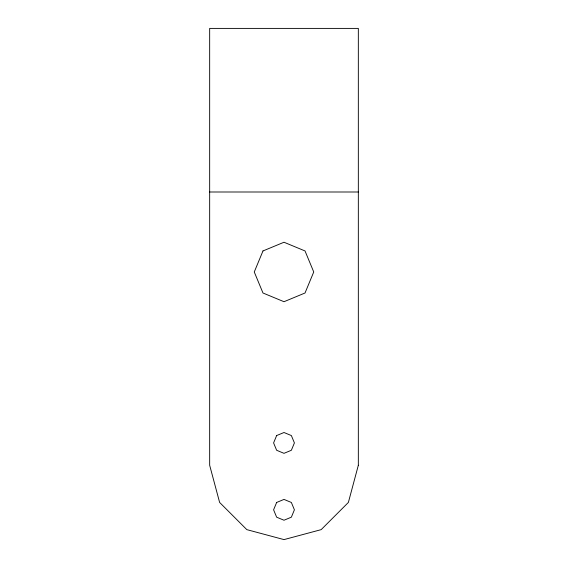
<?xml version="1.0" encoding="UTF-8"?>
<svg xmlns="http://www.w3.org/2000/svg" width="568" height="568" viewBox="0 0 568 568"><rect width="100%" height="100%" fill="white"/><g stroke="black" fill="none" stroke-linecap="round" stroke-linejoin="round"><path stroke-width="0.85" d="M209.663 191.998L358.337 191.998M358.337 465.263L348.383 502.431L321.168 529.639L284 539.6L246.831 529.639L219.617 502.431L209.663 465.263L209.663 28.4L358.337 28.4L358.337 465.263M262.977 250.949L254.265 271.98L262.977 293.003L284 301.714L305.023 293.003L313.735 271.98L305.023 250.949L284 242.245L262.977 250.949M276.637 435.557L273.591 442.919L276.637 450.275L284 453.328L291.363 450.275L294.409 442.919L291.363 435.557L284 432.511L276.637 435.557M276.637 502.467L273.591 509.823L276.637 517.185L284 520.231L291.363 517.185L294.409 509.823L291.363 502.467L284 499.414L276.637 502.467"/></g></svg>
